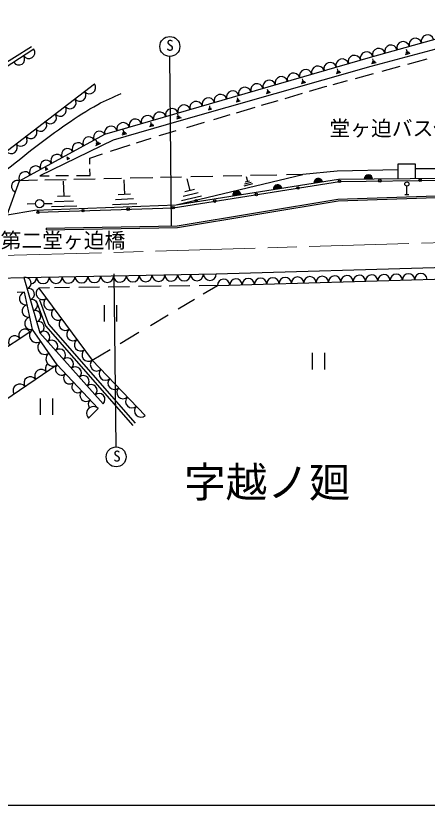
# Model space of a CAD drawing. Units: millimetres, scale not verified. Extents: x 40000 to 680000, y 20000 to 380000.
# Drawn here: x 286881 to 336359, y 205000 to 300071 of the extents above; entities that cross this region are included whole.
import ezdxf
from ezdxf.enums import TextEntityAlignment as Align

# ---------------------------------------------------------------- set-up
doc = ezdxf.new("R2010")
doc.units = ezdxf.units.MM
doc.header["$LTSCALE"] = 1000
doc.linetypes.add('CHAIN', pattern=[18.5, 12, -1.5, 3.5, -1.5])
for name, color, linetype, lineweight in [('M-BGD', 7, 'Continuous', 25), ('M-BMK', 2, 'CHAIN', 13), ('M-STR-HTXT', 7, 'Continuous', 13), ('M-STR-STRC', 7, 'Continuous', 25), ('M-TTL-BAND', 7, 'Continuous', 25)]:
    doc.layers.add(name, color=color, linetype=linetype, lineweight=lineweight)
doc.layers.add('M-BMK-HTXT', color=7, linetype='Continuous')
doc.layers.add('M-STR-STR1', color=1, linetype='Continuous')
doc.styles.add('ＭＳ ゴシック', font='')
doc.styles.get('ＭＳ ゴシック').set_extended_font_data('MS Gothic')

msp = doc.modelspace()

# ---------------------------------------------------------------- linework, layer by layer
at = {"layer": 'M-BGD'}
for p, q in [((329805, 295181), (347398, 300071)), ((348163, 298992), (329583, 293947)), ((289058, 296046), (275664, 287377)), ((275762, 288269), (288766, 296380)), ((334076, 295722), (333786, 295642)), ((333836, 296032), (333936, 295682)), ((297593, 285805), (329805, 295181)), ((329776, 294902), (329866, 294572)), ((334286, 295532), (333706, 295372)), ((334186, 295632), (333746, 295512)), ((334031, 294244), (336356, 294874)), ((329583, 293947), (306479, 287378)), ((330206, 294422), (329646, 294272)), ((330106, 294512), (329686, 294402)), ((330006, 294602), (329726, 294532)), ((330955, 293409), (333118, 293996)), ((325946, 293222), (325426, 293072)), ((325856, 293312), (325466, 293202)), ((325756, 293392), (325496, 293322)), ((325536, 293672), (325626, 293362)), ((327727, 292534), (329888, 293120)), ((321736, 292022), (321186, 291872)), ((321636, 292112), (321226, 292002)), ((321536, 292202), (321266, 292122)), ((321306, 292492), (321406, 292162)), ((325055, 291809), (326768, 292274)), ((281030, 280157), (296334, 291865)), ((317306, 290982), (317066, 290912)), ((317106, 291232), (317186, 290952)), ((322185, 290986), (324074, 291543)), ((324074, 291543), (324309, 291607)), ((313486, 290222), (313576, 289932)), ((317486, 290822), (317006, 290682)), ((317396, 290902), (317036, 290802)), ((319277, 290128), (321344, 290738)), ((310166, 289222), (310186, 288922)), ((313876, 289792), (313376, 289652)), ((313786, 289882), (313416, 289772)), ((313428, 288402), (315658, 289060)), ((313696, 289962), (313446, 289892)), ((316438, 289290), (318438, 289881)), ((306316, 288212), (306416, 287922)), ((310436, 288822), (310026, 288702)), ((310366, 288892), (310056, 288802)), ((310286, 288952), (310086, 288892)), ((310678, 287591), (312651, 288173)), ((306479, 287378), (298581, 285089)), ((303076, 287272), (303166, 286962)), ((306766, 287772), (306196, 287612)), ((306666, 287872), (306236, 287752)), ((306556, 287962), (306266, 287882)), ((307437, 286635), (309594, 287271)), ((299756, 286362), (299856, 286022)), ((303486, 286832), (302966, 286682)), ((303396, 286922), (303006, 286802)), ((303296, 287002), (303036, 286922)), ((304579, 285791), (306184, 286265)), ((287340, 280209), (297593, 285805)), ((300206, 285872), (299636, 285712)), ((300106, 285972), (299676, 285852)), ((299996, 286062), (299716, 285982)), ((301397, 284762), (303177, 285338)), ((304109, 285639), (304579, 285791)), ((298581, 285089), (289766, 280803)), ((297056, 284682), (296476, 284402)), ((296486, 285122), (296656, 284772)), ((296926, 284762), (296496, 284552)), ((296796, 284842), (296506, 284702)), ((298284, 283754), (300645, 284518)), ((295772, 282941), (297307, 283438)), ((293016, 283122), (293116, 282922)), ((293336, 282872), (293016, 282712)), ((293196, 282962), (293026, 282882)), ((293266, 282922), (293026, 282802)), ((295791, 282194), (295772, 282941)), ((290416, 281852), (290516, 281662)), ((290736, 281612), (290416, 281452)), ((290596, 281702), (290426, 281622)), ((290666, 281662), (290426, 281542)), ((295823, 280854), (295804, 281649)), ((332879, 281514), (325527, 281347)), ((332875, 280447), (332883, 282230)), ((332883, 282230), (334931, 282230)), ((334931, 282230), (334931, 280466)), ((364118, 281891), (334931, 281625)), ((289766, 280803), (290905, 280813)), ((291682, 280819), (293200, 280832)), ((294179, 280840), (295823, 280854)), ((299598, 280479), (297462, 280432)), ((303381, 280562), (300644, 280502)), ((306806, 280637), (304268, 280581)), ((306151, 277306), (321414, 280958)), ((310594, 280720), (307937, 280662)), ((314060, 280797), (311806, 280747)), ((314596, 280722), (314746, 280112)), ((318289, 280890), (315110, 280820)), ((321414, 280958), (319457, 280915)), ((325527, 281347), (321414, 280958)), ((325708, 280382), (345955, 280566)), ((285856, 276111), (287340, 280209)), ((289483, 280256), (287340, 280209)), ((292946, 280332), (290371, 280276)), ((292586, 280152), (292656, 278332)), ((296413, 280409), (293876, 280353)), ((299866, 280312), (299936, 278552)), ((305806, 276959), (325815, 280134)), ((306151, 277306), (325708, 280382)), ((307446, 280442), (307796, 279012)), ((315356, 279822), (314326, 279572)), ((315176, 280002), (314406, 279812)), ((314996, 280172), (314486, 280042)), ((325815, 280134), (345227, 280375)), ((333917, 278563), (333917, 279563)), ((300666, 278582), (299196, 278522)), ((308796, 278752), (307016, 278322)), ((308386, 279152), (307196, 278872)), ((333667, 278563), (334167, 278563)), ((293816, 277762), (291536, 277682)), ((293416, 278352), (291896, 278302)), ((301056, 278012), (298856, 277922)), ((306306, 274766), (325627, 277980)), ((306324, 274566), (325647, 277781)), ((309206, 278342), (306826, 277772)), ((325627, 277980), (338836, 278441)), ((325647, 277781), (338837, 278241)), ((285856, 276111), (289187, 276679)), ((289236, 277426), (288237, 277389)), ((289187, 276679), (306151, 277306)), ((289544, 276414), (305806, 276959)), ((290235, 277454), (291235, 277473)), ((294216, 277162), (291176, 277052)), ((301446, 277432), (298506, 277322)), ((290524, 274477), (306306, 274766)), ((290524, 274477), (290528, 274277)), ((290528, 274277), (306324, 274566)), ((310991, 268984), (371782, 270758)), ((281922, 268451), (287838, 268540)), ((287838, 268540), (310991, 268984)), ((287838, 268540), (289784, 261897)), ((311125, 267590), (349719, 268722)), ((290928, 267293), (289634, 267274)), ((289634, 267274), (296074, 258614)), ((293351, 267329), (291547, 267302)), ((296932, 267381), (294451, 267345)), ((300568, 267435), (297976, 267397)), ((304347, 267490), (301640, 267451)), ((307814, 267541), (305333, 267505)), ((311125, 267590), (308943, 267558)), ((309414, 266570), (311125, 267590)), ((287932, 266770), (287040, 266747)), ((288886, 262277), (287932, 266770)), ((289340, 265742), (290465, 262713)), ((289715, 265881), (290815, 262921)), ((306420, 264784), (308368, 265946)), ((297502, 265238), (297502, 263238)), ((299002, 265238), (299002, 263238)), ((303061, 262781), (305195, 264054)), ((290465, 262713), (300945, 250732)), ((290815, 262921), (301246, 250996)), ((280498, 256761), (288583, 261997)), ((291870, 258031), (288886, 262277)), ((289784, 261897), (297369, 253349)), ((299436, 260619), (301695, 261966)), ((296074, 258614), (298211, 259888)), ((296074, 258614), (302442, 251951)), ((322522, 259485), (322522, 257485)), ((324022, 259485), (324022, 257485)), ((291870, 258031), (281525, 250995)), ((296801, 252770), (291870, 258031)), ((289809, 253999), (289809, 251999)), ((291309, 253999), (291309, 251999)), ((295625, 251621), (296801, 252770))]:
    msp.add_line(p, q, dxfattribs=at)
for centre, radius in [((325815, 280134), 150), ((330668, 280194), 150), ((333917, 279813), 250), ((335521, 280254), 150), ((315811, 278546), 150), ((320813, 279340), 150), ((289736, 277445), 500), ((310809, 277752), 150), ((294965, 276596), 150), ((300386, 276777), 150), ((305806, 276959), 150), ((289544, 276414), 150)]:
    msp.add_circle(centre, radius, dxfattribs=at)
for centre, radius, start, end in [((336403, 297015), 761, 15.53258, 195.53258), ((333470, 296200), 761, 15.53258, 195.53258), ((334936, 296607), 761, 15.53258, 195.53258), ((288450, 295652), 725, 212.91238, 32.91238), ((329073, 294968), 762, 16.22921, 196.22921), ((330538, 295385), 761, 15.53258, 195.53258), ((332004, 295792), 761, 15.53258, 195.53258), ((287232, 294864), 725, 212.91238, 32.91238), ((326145, 294115), 762, 16.22921, 196.22921), ((327609, 294542), 762, 16.22921, 196.22921), ((323216, 293263), 762, 16.22921, 196.22921), ((324681, 293689), 762, 16.22921, 196.22921), ((320288, 292411), 762, 16.22921, 196.22921), ((321752, 292837), 762, 16.22921, 196.22921), ((315895, 291132), 762, 16.22921, 196.22921), ((317360, 291558), 762, 16.22921, 196.22921), ((318824, 291984), 762, 16.22921, 196.22921), ((294568, 290514), 741, 217.41698, 37.41698), ((295745, 291414), 741, 217.41698, 37.41698), ((312967, 290280), 762, 16.22921, 196.22921), ((314431, 290706), 762, 16.22921, 196.22921), ((293391, 289613), 741, 217.41698, 37.41698), ((310039, 289427), 762, 16.22921, 196.22921), ((311503, 289854), 762, 16.22921, 196.22921), ((292214, 288713), 741, 217.41698, 37.41698), ((307110, 288575), 762, 16.22921, 196.22921), ((308575, 289001), 762, 16.22921, 196.22921), ((291037, 287812), 741, 217.41698, 37.41698), ((304182, 287723), 762, 16.22921, 196.22921), ((305646, 288149), 762, 16.22921, 196.22921), ((289859, 286911), 741, 217.41698, 37.41698), ((299789, 286444), 762, 16.22921, 196.22921), ((301254, 286870), 762, 16.22921, 196.22921), ((302718, 287296), 762, 16.22921, 196.22921), ((288682, 286011), 741, 217.41698, 37.41698), ((296952, 285455), 730, 28.62362, 208.62362), ((298325, 286018), 762, 16.22921, 196.22921), ((287505, 285110), 741, 217.41698, 37.41698), ((295671, 284756), 730, 28.62362, 208.62362), ((286328, 284210), 741, 217.41698, 37.41698), ((294389, 284056), 730, 28.62362, 208.62362), ((291826, 282657), 730, 28.62362, 208.62362), ((293108, 283357), 730, 28.62362, 208.62362), ((290544, 281958), 730, 28.62362, 208.62362), ((289263, 281258), 730, 28.62362, 208.62362), ((287981, 280559), 730, 28.62362, 208.62362), ((323264, 279998), 500, 8.93809, 188.93809), ((323264, 279998), 500, 8.93809, 188.93809), ((329292, 280415), 500, 0.51968, 180.51968), ((329292, 280415), 500, 0.51968, 180.51968), ((329292, 280415), 450, 0.51968, 180.51968), ((329292, 280415), 400, 0.51968, 180.51968), ((329292, 280415), 350, 0.51968, 180.51968), ((329292, 280415), 300, 0.51968, 180.51968), ((329292, 280415), 250, 0.51968, 180.51968), ((329292, 280415), 200, 0.51968, 180.51968), ((329292, 280415), 150, 0.51968, 180.51968), ((329292, 280415), 100, 0.51968, 180.51968), ((329292, 280415), 50, 0.51968, 180.51968), ((287093, 279526), 726, 70.08313, 250.08313), ((318374, 279229), 500, 8.93809, 188.93809), ((318374, 279229), 500, 8.93809, 188.93809), ((318374, 279229), 450, 8.93809, 188.93809), ((318374, 279229), 400, 8.93809, 188.93809), ((318374, 279229), 350, 8.93809, 188.93809), ((318374, 279229), 300, 8.93809, 188.93809), ((323264, 279998), 450, 8.93809, 188.93809), ((323264, 279998), 400, 8.93809, 188.93809), ((323264, 279998), 350, 8.93809, 188.93809), ((323264, 279998), 300, 8.93809, 188.93809), ((323264, 279998), 250, 8.93809, 188.93809), ((323264, 279998), 200, 8.93809, 188.93809), ((323264, 279998), 150, 8.93809, 188.93809), ((323264, 279998), 100, 8.93809, 188.93809), ((323264, 279998), 50, 8.93809, 188.93809), ((313485, 278460), 500, 8.93809, 188.93809), ((313485, 278460), 500, 8.93809, 188.93809), ((313485, 278460), 450, 8.93809, 188.93809), ((313485, 278460), 400, 8.93809, 188.93809), ((313485, 278460), 350, 8.93809, 188.93809), ((313485, 278460), 300, 8.93809, 188.93809), ((313485, 278460), 250, 8.93809, 188.93809), ((313485, 278460), 200, 8.93809, 188.93809), ((313485, 278460), 150, 8.93809, 188.93809), ((313485, 278460), 100, 8.93809, 188.93809), ((318374, 279229), 250, 8.93809, 188.93809), ((318374, 279229), 200, 8.93809, 188.93809), ((318374, 279229), 150, 8.93809, 188.93809), ((318374, 279229), 100, 8.93809, 188.93809), ((318374, 279229), 50, 8.93809, 188.93809), ((308595, 277691), 200, 8.93809, 188.93809), ((308595, 277691), 150, 8.93809, 188.93809), ((308595, 277691), 100, 8.93809, 188.93809), ((308595, 277691), 50, 8.93809, 188.93809), ((313485, 278460), 50, 8.93809, 188.93809), ((288033, 267875), 692, 286.32528, 106.32528), ((288610, 268554), 772, 278.16817, 1.09987), ((290153, 268584), 772, 181.09987, 1.09987), ((291697, 268614), 772, 181.09987, 1.09987), ((293240, 268643), 772, 181.09987, 1.09987), ((294784, 268673), 772, 181.09987, 1.09987), ((296328, 268703), 772, 181.09987, 1.09987), ((297871, 268732), 772, 181.09987, 1.09987), ((299415, 268762), 772, 181.09987, 1.09987), ((300958, 268791), 772, 181.09987, 1.09987), ((302502, 268821), 772, 181.09987, 1.09987), ((304045, 268851), 772, 181.09987, 1.09987), ((305589, 268880), 772, 181.09987, 1.09987), ((307133, 268910), 772, 181.09987, 1.09987), ((308676, 268940), 772, 181.09987, 1.09987), ((310220, 268969), 772, 181.09987, 1.09987), ((311867, 267612), 742, 1.6795, 181.6795), ((313352, 267655), 742, 1.6795, 181.6795), ((314836, 267699), 742, 1.6795, 181.6795), ((316320, 267742), 742, 1.6795, 181.6795), ((317805, 267786), 742, 1.6795, 181.6795), ((319289, 267829), 742, 1.6795, 181.6795), ((320774, 267873), 742, 1.6795, 181.6795), ((322258, 267917), 742, 1.6795, 181.6795), ((323742, 267960), 742, 1.6795, 181.6795), ((325227, 268004), 742, 1.6795, 181.6795), ((326711, 268047), 742, 1.6795, 181.6795), ((328195, 268091), 742, 1.6795, 181.6795), ((329680, 268134), 742, 1.6795, 181.6795), ((331164, 268178), 742, 1.6795, 181.6795), ((332649, 268221), 742, 1.6795, 181.6795), ((334133, 268265), 742, 1.6795, 181.6795), ((335617, 268308), 742, 1.6795, 181.6795), ((288422, 266547), 692, 286.32528, 106.32528), ((290094, 266656), 771, 126.63608, 306.63608), ((288091, 266021), 766, 101.98751, 281.98751), ((288409, 264524), 766, 101.98751, 281.98751), ((288811, 265218), 692, 286.32528, 106.32528), ((291014, 265418), 771, 126.63608, 306.63608), ((289200, 263890), 692, 286.32528, 106.32528), ((291934, 264181), 771, 126.63608, 306.63608), ((288727, 263026), 766, 101.98751, 281.98751), ((292854, 262944), 771, 126.63608, 306.63608), ((289589, 262561), 692, 286.32528, 106.32528), ((286741, 260798), 732, 33.06085, 213.06085), ((287969, 261597), 732, 33.06085, 213.06085), ((289383, 261570), 865, 125.10333, 305.10333), ((290258, 261363), 714, 311.58445, 131.58445), ((293774, 261707), 771, 126.63608, 306.63608), ((290378, 260154), 865, 125.10333, 305.10333), ((291206, 260294), 714, 311.58445, 131.58445), ((294694, 260470), 771, 126.63608, 306.63608), ((292154, 259226), 714, 311.58445, 131.58445), ((295614, 259233), 771, 126.63608, 306.63608), ((291373, 258739), 865, 125.10333, 305.10333), ((293102, 258157), 714, 311.58445, 131.58445), ((296605, 258059), 768, 133.70226, 313.70226), ((291224, 257591), 782, 130.97097, 214.2216), ((292363, 257505), 721, 133.14578, 313.14578), ((294050, 257089), 714, 311.58445, 131.58445), ((289931, 256712), 782, 34.2216, 214.2216), ((293350, 256453), 721, 133.14578, 313.14578), ((294999, 256020), 714, 311.58445, 131.58445), ((297666, 256948), 768, 133.70226, 313.70226), ((288637, 255832), 782, 34.2216, 214.2216), ((294336, 255401), 721, 133.14578, 313.14578), ((298727, 255838), 768, 133.70226, 313.70226), ((287344, 254953), 782, 34.2216, 214.2216), ((295322, 254348), 721, 133.14578, 313.14578), ((295947, 254951), 714, 311.58445, 131.58445), ((299788, 254727), 768, 133.70226, 313.70226), ((296895, 253883), 714, 311.58445, 131.58445), ((300850, 253617), 768, 133.70226, 313.70226), ((296213, 252196), 822, 44.32596, 224.32596), ((296308, 253296), 721, 133.14578, 216.9872), ((301911, 252507), 768, 133.70226, 313.70226)]:
    msp.add_arc(centre, radius, start, end, dxfattribs=at)
msp.add_open_spline([(279545, 276085), (280314, 277124), (281083, 278162), (282035, 278995), (283046, 279878), (284263, 280529), (285388, 281294), (286700, 282186), (287885, 283234), (289123, 284215), (290376, 285208), (291682, 286133), (293003, 287041), (294217, 287875), (295443, 288696), (296738, 289387), (297657, 289878), (298610, 290303), (299564, 290728)], degree=3, knots=[0, 0, 0, 0, 1, 1, 1, 2, 2, 2, 3, 3, 3, 4, 4, 4, 5, 5, 5, 6, 6, 6, 6], dxfattribs=at)
at = {"layer": 'M-BMK'}
msp.add_line((266696, 270640), (364572, 273524), dxfattribs=at)
at = {"layer": 'M-STR-STRC'}
for p, q in [((305359, 295177), (305558, 274752)), ((298946, 248147), (298703, 268999))]:
    msp.add_line(p, q, dxfattribs=at)
for centre in [(305403, 296376), (298945, 246947)]:
    msp.add_circle(centre, 1200, dxfattribs=at)
at = {"layer": 'M-TTL-BAND'}
msp.add_line((40000, 205000), (579000, 205000), dxfattribs=at)

# ---------------------------------------------------------------- texts
at = {"layer": 'M-BMK-HTXT', "style": 'ＭＳ ゴシック'}
msp.add_text('字越ノ廻', height=3666, dxfattribs=at).set_placement((307124, 240970), align=Align.BOTTOM_LEFT)
at = {"layer": 'M-STR-HTXT', "style": 'ＭＳ ゴシック'}
msp.add_text('堂ヶ迫バス停', height=1833, dxfattribs=at).set_placement((324597, 285053), align=Align.BOTTOM_LEFT)
at = {"layer": 'M-STR-STR1', "style": 'ＭＳ ゴシック'}
msp.add_text('第二堂ヶ迫橋', height=1833, dxfattribs=at).set_placement((285048, 271553), align=Align.BOTTOM_LEFT)
at = {"layer": 'M-STR-STRC', "style": 'ＭＳ ゴシック'}
for p in [(304979, 295459), (298598, 245988)]:
    msp.add_text('S', height=1320, dxfattribs=at).set_placement(p, align=Align.BOTTOM_LEFT)

doc.saveas('drawing.dxf')
